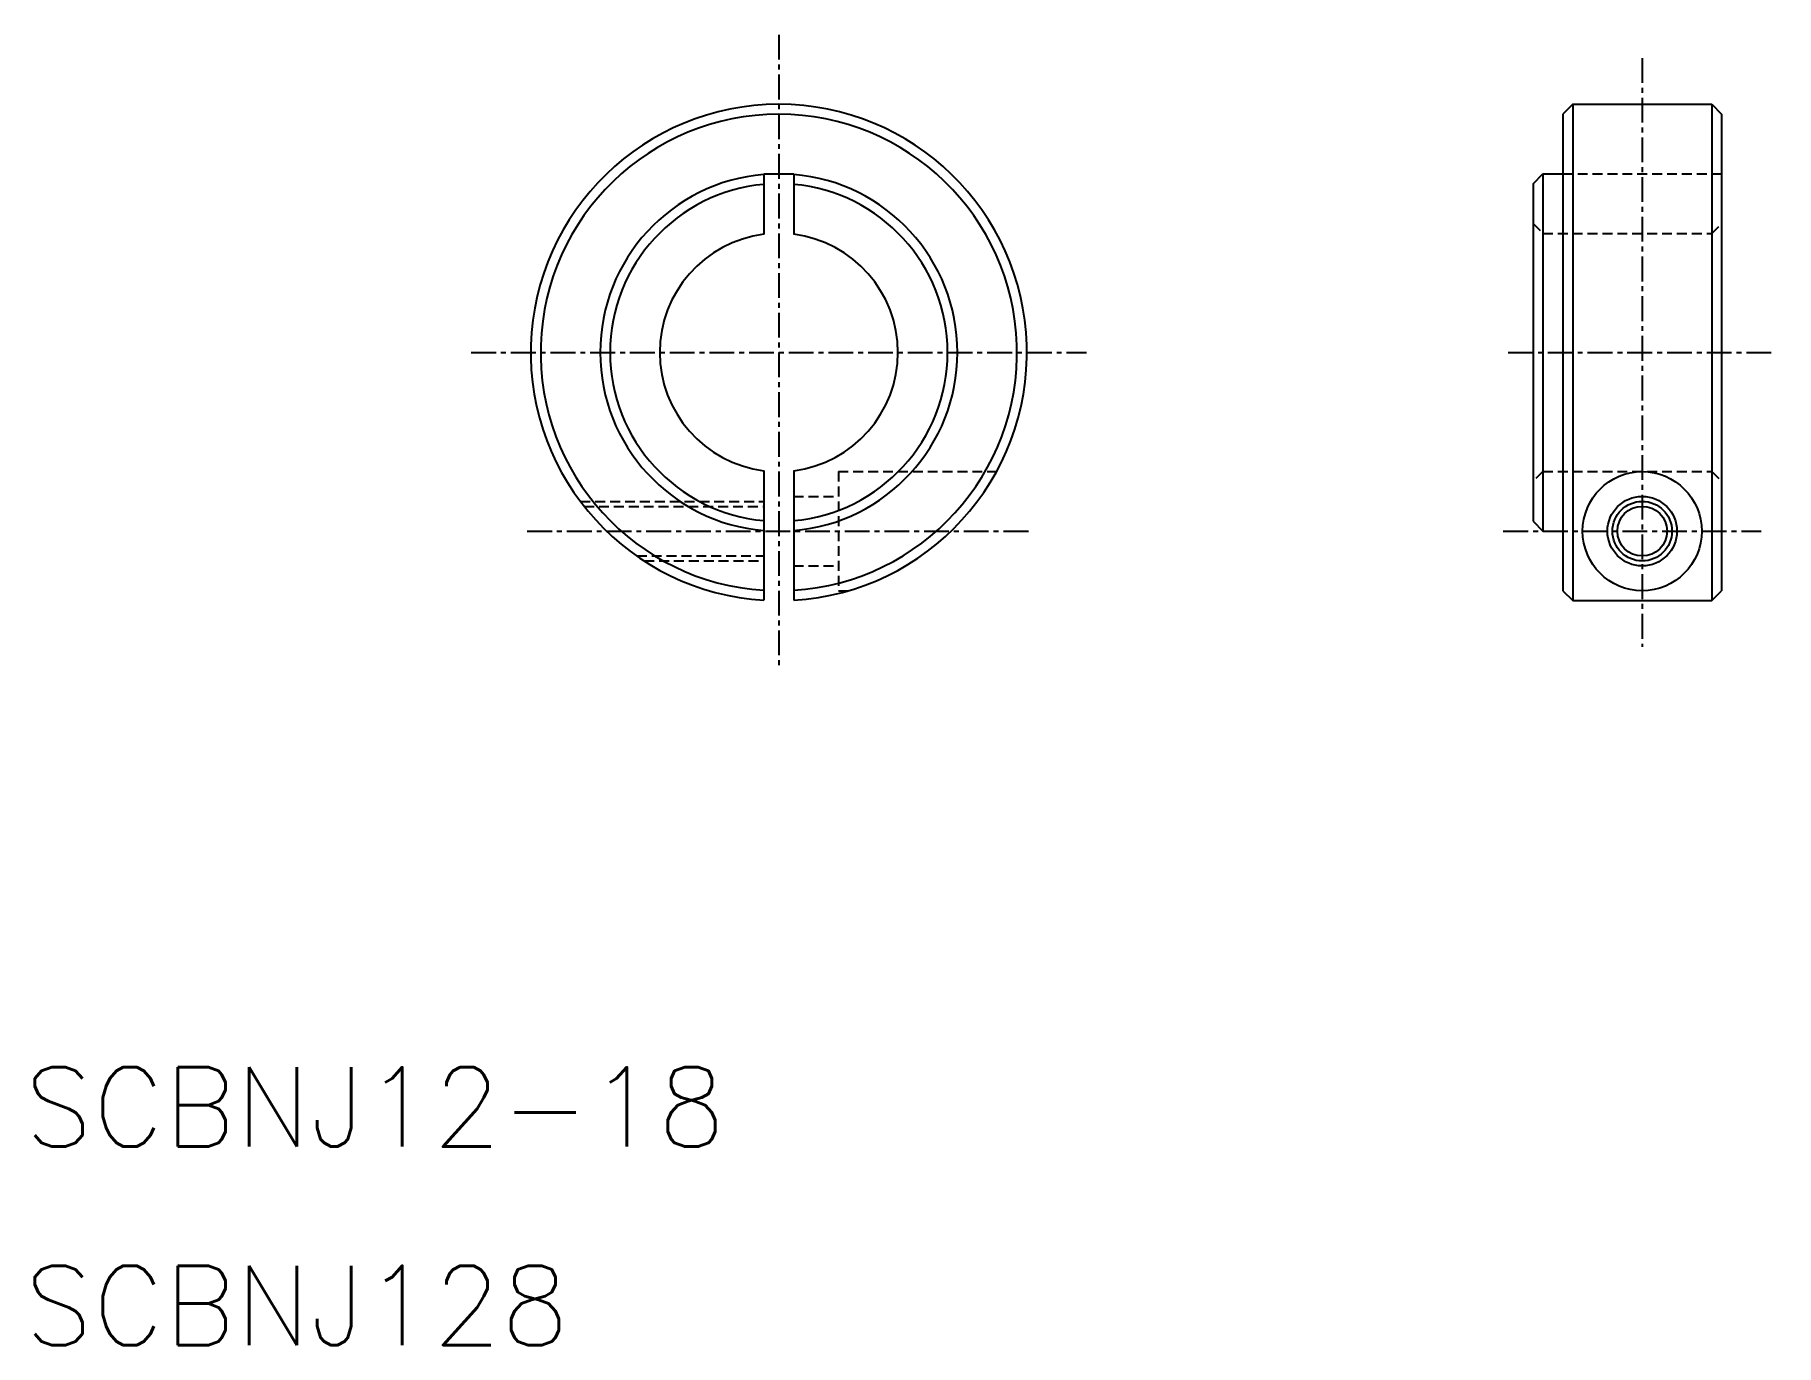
# Model space of a CAD drawing. Extents: x 10.5 to 98.3, y 10 to 76.
import ezdxf

# ---------------------------------------------------------------- set-up
doc = ezdxf.new("R2010")
doc.units = 0
doc.linetypes.add('CENTER', pattern=[2, 1.25, -0.25, 0.25, -0.25])
doc.linetypes.add('DASHED', pattern=[0.75, 0.5, -0.25])
doc.layers.get('0').update_dxf_attribs({"linetype": 'CONTINUOUS'})
doc.layers.add('CENTER', color=1, linetype='CENTER')
doc.styles.get("Standard").update_dxf_attribs({"font": 'txt.shx', "bigfont": 'bigfont.shx'})

msp = doc.modelspace()

# ---------------------------------------------------------------- linework, layer by layer
at = {"color": 7, "linetype": 'CONTINUOUS'}
for p, q in [((88, 72.5), (87.5, 72)), ((87.5, 72), (87.5, 48)), ((88, 72.5), (95, 72.5)), ((88, 72.5), (88, 47.5)), ((95, 72.5), (95.5, 72)), ((95, 72.5), (95, 47.5)), ((95.5, 72), (95.5, 48)), ((47.25, 69), (47.25, 65.953)), ((47.25, 69), (48.75, 69)), ((48.75, 69), (48.75, 65.953)), ((86, 68.5), (86.5, 69)), ((86, 68.5), (86, 51.5)), ((86.5, 69), (86.5, 51)), ((86.5, 69), (87.5, 69)), ((47.25, 54.047), (47.25, 47.523)), ((48.75, 54.047), (48.75, 47.523)), ((86, 51.5), (86.5, 51)), ((86.5, 51), (87.5, 51)), ((87.5, 48), (88, 47.5)), ((88, 47.5), (95, 47.5)), ((95, 47.5), (95.5, 48))]:
    msp.add_line(p, q, dxfattribs=at)
at = {"color": 3, "linetype": 'DASHED'}
for p, q in [((87.5, 69), (95.5, 69)), ((86, 66.5), (86.5, 66)), ((86.5, 66), (95, 66)), ((95, 66), (95.5, 66.5)), ((51, 54), (51, 48)), ((51, 54), (58.966, 54)), ((86.5, 54), (86, 53.5)), ((86.5, 54), (95, 54)), ((95, 54), (95.5, 53.5)), ((48.75, 52.75), (51, 52.75)), ((38, 52.5), (47.25, 52.5)), ((38.192, 52.25), (47.25, 52.25)), ((40.845, 49.75), (47.25, 49.75)), ((41.218, 49.5), (47.25, 49.5)), ((48.75, 49.25), (51, 49.25)), ((51, 48), (51.5, 48))]:
    msp.add_line(p, q, dxfattribs=at)
at = {"color": 7, "linetype": 'CONTINUOUS'}
for radius in [3, 1.75, 1.25]:
    msp.add_circle((91.5, 51), radius, dxfattribs=at)
at = {"color": 3, "linetype": 'CONTINUOUS'}
msp.add_circle((91.5, 51), 1.5, dxfattribs=at)
at = {"color": 7, "linetype": 'CONTINUOUS'}
for radius, start, end in [(12.5, 273.43981, 266.56019), (12, 273.58332, 266.41668), (9, 94.78019, 265.21981), (8.5, 95.06209, 264.93791), (9, 274.78019, 85.21981), (8.5, 275.06209, 84.93791), (6, 97.18076, 262.81924), (6, 277.18076, 82.81924)]:
    msp.add_arc((48, 60), radius, start, end, dxfattribs=at)
at = {"layer": 'CENTER', "color": 1, "linetype": 'CENTER'}
for p, q in [((48, 76), (48, 44)), ((91.5, 74.833), (91.5, 45.167)), ((32.5, 60), (63.5, 60)), ((84.75, 60), (98.25, 60)), ((35.322, 51), (60.678, 51)), ((84.5, 51), (97.5, 51))]:
    msp.add_line(p, q, dxfattribs=at)

# ---------------------------------------------------------------- texts
at = {"color": 7, "linetype": 'CONTINUOUS'}
for s, p in [('SCBNJ12-18', (10, 20)), ('SCBNJ128', (10, 10))]:
    msp.add_text(s, height=4, dxfattribs=at).set_placement(p)

doc.saveas('drawing.dxf')
